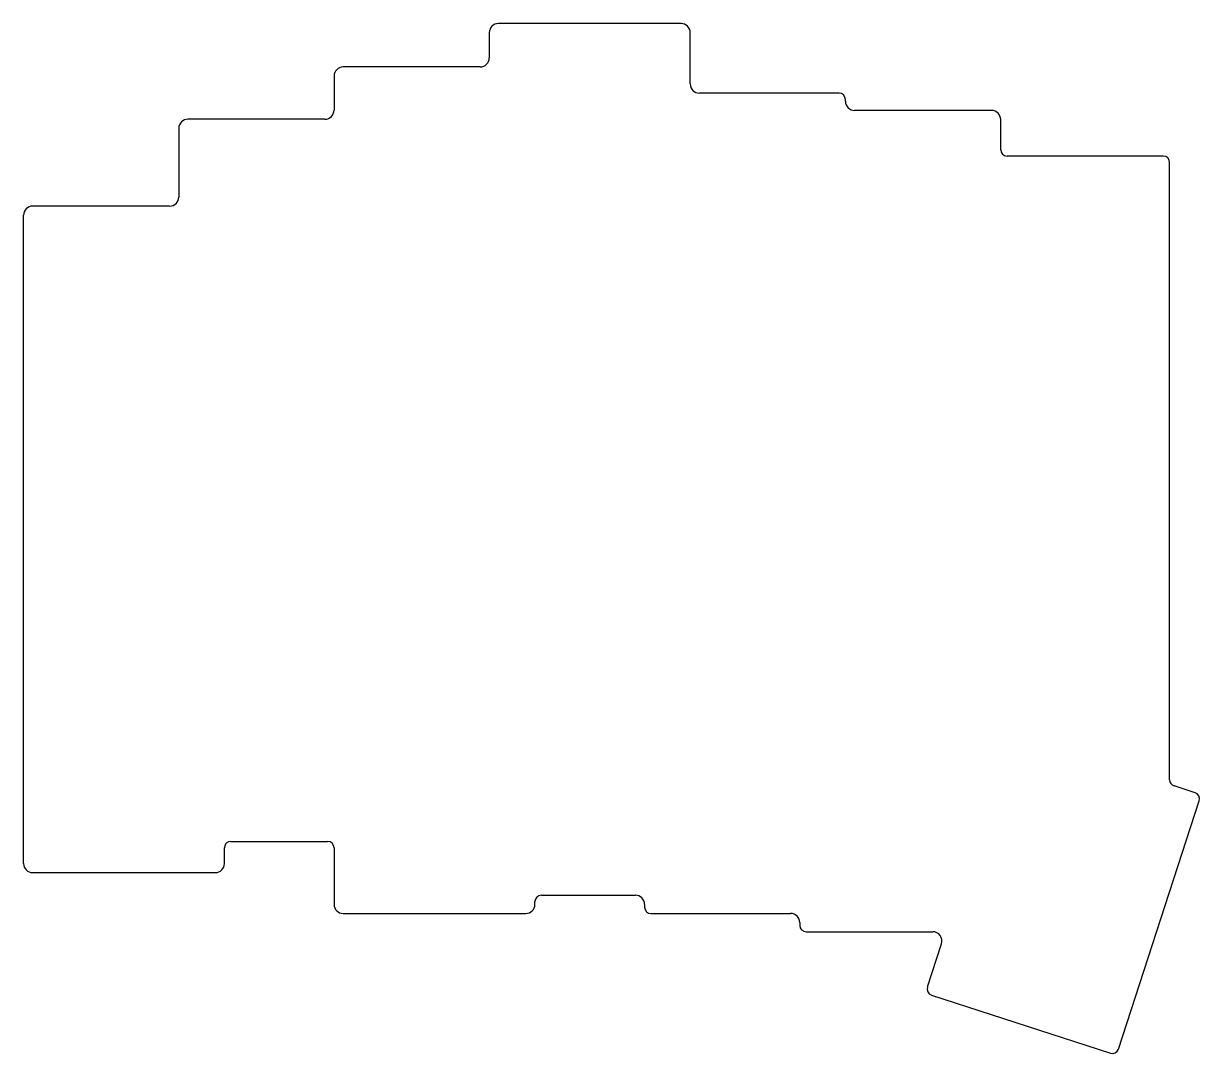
# Model space of a CAD drawing. Header units: millimetres. Extents: x 89 to 218, y -131 to -18.
import ezdxf

# ---------------------------------------------------------------- set-up
doc = ezdxf.new("R2010")
doc.units = ezdxf.units.MM

msp = doc.modelspace()

# ---------------------------------------------------------------- linework, layer by layer
for p, q in [((161, -18), (141, -18)), ((140, -19), (140, -21.76)), ((162, -24.62), (162, -19)), ((139, -22.76), (124, -22.76)), ((123, -23.76), (123, -27.48)), ((178.3, -25.62), (163, -25.62)), ((179, -26.52), (179, -26.32)), ((195, -27.52), (180, -27.52)), ((106, -29.48), (106, -37)), ((122, -28.48), (107, -28.48)), ((196, -31.82), (196, -28.52)), ((213.8, -32.52), (196.7, -32.52)), ((214.5, -100.83), (214.5, -33.22)), ((105, -38), (90, -38)), ((89, -110), (89, -39)), ((217.28, -102.24), (214.98, -101.49)), ((208.89, -130.32), (217.73, -103.12)), ((111.7, -107.58), (122.3, -107.58)), ((111, -110), (111, -108.28)), ((123, -108.28), (123, -114.47)), ((90, -111), (110, -111)), ((145, -114.47), (145, -114.17)), ((145.7, -113.47), (156, -113.47)), ((157, -114.47), (157, -114.78)), ((124, -115.47), (144, -115.47)), ((157.7, -115.47), (173, -115.47)), ((174, -116.47), (174, -116.78)), ((174.7, -117.47), (188.56, -117.47)), ((187.97, -123.52), (189.51, -118.78)), ((188.42, -124.41), (208.01, -130.77))]:
    msp.add_line(p, q)
for centre, radius, start, end in [((141, -19), 1, 90, 180), ((161, -19), 1, 0, 90), ((139, -21.76), 1, 270, 0), ((124, -23.76), 1, 90, 180), ((163, -24.62), 1, 180, 270), ((178.3, -26.32), 0.7, 0, 90), ((180, -26.52), 1, 180, 270), ((122, -27.48), 1, 270, 0), ((195, -28.52), 1, 0, 90), ((107, -29.48), 1, 90, 180), ((196.7, -31.82), 0.7, 180, 270), ((213.8, -33.22), 0.7, 0, 90), ((105, -37), 1, 270, 0), ((90, -39), 1, 90, 180), ((215.2, -100.83), 0.7, 180, 252), ((217.06, -102.91), 0.7, 342, 72), ((111.7, -108.28), 0.7, 90, 180), ((122.3, -108.28), 0.7, 0, 90), ((90, -110), 1, 180, 270), ((110, -110), 1, 270, 0), ((124, -114.47), 1, 180, 270), ((144, -114.47), 1, 270, 0), ((145.7, -114.17), 0.7, 90, 180), ((156, -114.47), 1, 0, 90), ((157.7, -114.78), 0.7, 180, 270), ((173, -116.47), 1, 0, 90), ((174.7, -116.78), 0.7, 180, 270), ((188.56, -118.47), 1, 342, 90), ((188.64, -123.74), 0.7, 162, 252), ((208.23, -130.11), 0.7, 252, 342)]:
    msp.add_arc(centre, radius, start, end)

doc.saveas('drawing.dxf')
